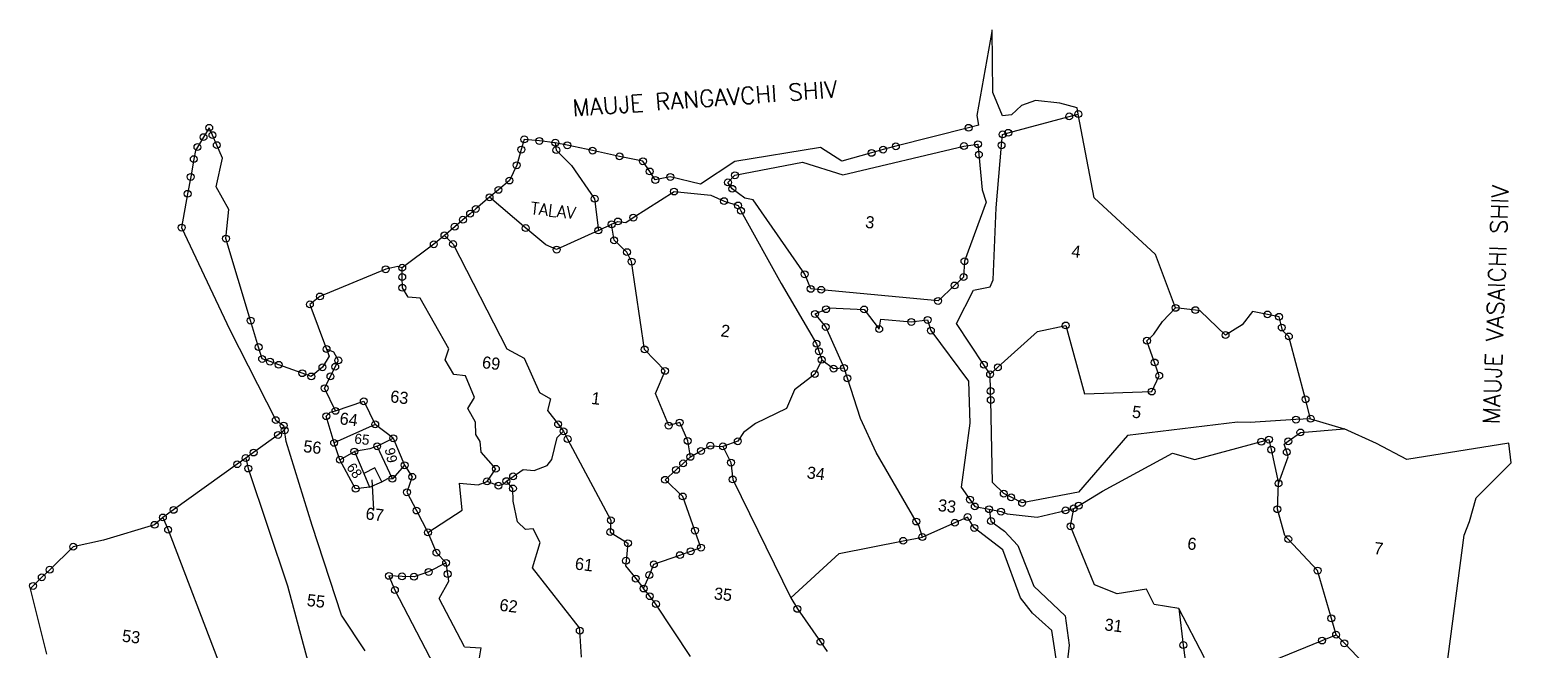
# Model space of a CAD drawing. Header units: metres. Extents: x 266699 to 267923, y 2141560 to 2142908.
# Drawn here: x 266699 to 267829, y 2142436 to 2142908 of the extents above; entities that cross this region are included whole.
import ezdxf

# ---------------------------------------------------------------- set-up
doc = ezdxf.new("R2010")
doc.units = ezdxf.units.M
doc.header["$LTSCALE"] = 0.3
for name, color, linetype in [('OFF', 1, 'Continuous'), ('POLY_PARCEL', 6, 'Continuous'), ('POLY_ROAD', 30, 'Continuous'), ('POLY_WATER', 4, 'Continuous'), ('SYM_STONE', 1, 'Continuous'), ('TEXT_MAPIN', 7, 'Continuous'), ('TEXT_MAPOUT', 7, 'Continuous'), ('TEXT_PARCEL', 7, 'Continuous'), ('V_BOUND_LINE', 7, 'Continuous')]:
    doc.layers.add(name, color=color, linetype=linetype)
doc.styles.get("Standard").update_dxf_attribs({"font": 'simplex.shx'})
doc.styles.add('TEXT_MAP', font='', dxfattribs={"height": 1.8})
doc.styles.get('TEXT_MAP').set_extended_font_data('Kruti Dev 050')
doc.dimstyles.get("Standard").update_dxf_attribs({"dimtxt": 0.18, "dimasz": 0.18, "dimexe": 0.18, "dimexo": 0.0625, "dimgap": 0.09, "dimtad": 0, "dimtih": 1, "dimtoh": 1, "dimdec": 4, "dimzin": 0, "dimdsep": 46, "dimtxsty": 'Standard', "dimcen": 0.09, "dimadec": 0, "dimazin": 0, "dimtfac": 1, "dimtdec": 4, "dimtofl": 0, "dimtmove": 0, "dimatfit": 3, "dimfxl": 1, "dimtolj": 1, "dimtzin": 0, "dimarcsym": 0})

msp = doc.modelspace()

# ---------------------------------------------------------------- linework, layer by layer
at = {"layer": 'OFF'}
for p, q in [((267421.1, 2142842.9), (267432.7, 2142906.9)), ((267675.5, 2142611.7), (267701, 2142604)), ((267030.4, 2142437.8), (267043.1, 2142437.1))]:
    msp.add_line(p, q, dxfattribs=at)
at = {"layer": 'POLY_PARCEL'}
for p, q in [((267144.4, 2142747.7), (267142.5, 2142759.9)), ((267015, 2142751.5), (267021.6, 2142744.9)), ((267021.6, 2142744.9), (267062.5, 2142665.1)), ((267154.2, 2142738.7), (267144.4, 2142747.7)), ((267157.7, 2142731.5), (267154.2, 2142738.7)), ((266982.8, 2142719.7), (266982.8, 2142726.8)), ((267167.6, 2142664.5), (267157.7, 2142731.5)), ((266982.9, 2142711.5), (266982.8, 2142719.7)), ((266987.3, 2142704.3), (266982.9, 2142711.5)), ((266996.5, 2142703.6), (266987.3, 2142704.3)), ((267018.3, 2142665), (266996.5, 2142703.6)), ((267562.6, 2142685.7), (267572.5, 2142696.2)), ((267437, 2142650.9), (267467.1, 2142678.2)), ((267467.1, 2142678.2), (267488.7, 2142682.8)), ((267488.7, 2142682.8), (267503, 2142630.6)), ((267550.7, 2142671.2), (267555.9, 2142676.1)), ((267555.9, 2142676.1), (267562.6, 2142685.7)), ((266930.6, 2142662.4), (266925.1, 2142664.8)), ((267015.5, 2142656.7), (267018.3, 2142665)), ((267062.5, 2142665.1), (267075.8, 2142657.8)), ((267183.2, 2142648.2), (267167.6, 2142664.5)), ((267556.5, 2142654.6), (267550.7, 2142671.2)), ((266934.1, 2142656.2), (266930.6, 2142662.4)), ((266931.7, 2142651.3), (266934.1, 2142656.2)), ((267022.1, 2142645.5), (267015.5, 2142656.7)), ((267075.8, 2142657.8), (267087.5, 2142631.7)), ((267302.7, 2142656.6), (267297.4, 2142645.7)), ((267560, 2142644.5), (267556.5, 2142654.6)), ((266923.6, 2142634.9), (266928.1, 2142644)), ((266928.1, 2142644), (266931.7, 2142651.3)), ((267031.1, 2142644.5), (267022.1, 2142645.5)), ((267037.9, 2142627.9), (267031.1, 2142644.5)), ((267175.9, 2142630.8), (267183.2, 2142648.2)), ((267297.4, 2142645.7), (267281.9, 2142633.8)), ((267322.3, 2142642.5), (267319.7, 2142650.4)), ((267332.3, 2142611.8), (267322.3, 2142642.5)), ((267431.1, 2142645.6), (267437, 2142650.9)), ((267554.3, 2142632.4), (267560, 2142644.5)), ((266931.9, 2142617.7), (266923.6, 2142634.9)), ((267087.5, 2142631.7), (267095.9, 2142626.9)), ((267186, 2142606.4), (267175.9, 2142630.8)), ((267281.9, 2142633.8), (267275.8, 2142619.6)), ((267503, 2142630.6), (267554.3, 2142632.4)), ((266931.9, 2142617.7), (266953.5, 2142625)), ((266953.5, 2142625), (266962.2, 2142607.4)), ((267032.8, 2142619.6), (267037.9, 2142627.9)), ((267038.6, 2142609.1), (267032.8, 2142619.6)), ((267095.9, 2142626.9), (267093.7, 2142618)), ((267275.8, 2142619.6), (267252.1, 2142608.1)), ((266924.9, 2142613.6), (266927.9, 2142616.6)), ((266930.9, 2142593.3), (266924.9, 2142613.6)), ((266927.9, 2142616.6), (266931.9, 2142617.7)), ((267038.9, 2142599.6), (267038.6, 2142609.1)), ((267093.7, 2142618), (267101.7, 2142607.5)), ((267194.4, 2142608.7), (267186, 2142606.4)), ((267200.5, 2142594.8), (267194.4, 2142608.7)), ((267252.1, 2142608.1), (267243.1, 2142601.3)), ((267344.3, 2142586), (267332.3, 2142611.8)), ((266894.2, 2142594.2), (266893.1, 2142602.9)), ((266962.2, 2142607.4), (266930.9, 2142593.3)), ((266976, 2142596.8), (266962.2, 2142607.4)), ((266963.7, 2142590.7), (266976, 2142596.8)), ((266976, 2142596.8), (266984.6, 2142576.2)), ((267042.3, 2142594.2), (267038.9, 2142599.6)), ((267096.9, 2142580.6), (267100.9, 2142597.3)), ((267100.9, 2142597.3), (267105.8, 2142602.1)), ((267101.7, 2142607.5), (267105.8, 2142602.1)), ((267105.8, 2142602.1), (267108.9, 2142596.2)), ((267108.9, 2142596.2), (267141.9, 2142534.3)), ((267243.1, 2142601.3), (267238.7, 2142594.5)), ((266914.2, 2142530.3), (266894.2, 2142594.2)), ((266935.3, 2142580.4), (266930.9, 2142593.3)), ((266935.3, 2142580.4), (266946.3, 2142586.7)), ((266958, 2142588.7), (266946.3, 2142586.7)), ((266946.3, 2142586.7), (266953.5, 2142569.8)), ((266963.7, 2142590.7), (266958, 2142588.7)), ((266975.3, 2142565.9), (266963.7, 2142590.7)), ((267043, 2142586.1), (267042.3, 2142594.2)), ((267054.2, 2142573.5), (267043, 2142586.1)), ((267202.5, 2142582.6), (267200.5, 2142594.8)), ((267202.5, 2142582.6), (267210.6, 2142587.1)), ((267210.6, 2142587.1), (267217.7, 2142591.1)), ((267217.7, 2142591.1), (267227.3, 2142590.6)), ((267238.7, 2142594.5), (267227.3, 2142590.6)), ((267227.3, 2142590.6), (267233.5, 2142578.2)), ((267374.8, 2142533.3), (267344.3, 2142586)), ((266863.5, 2142581.7), (266865.4, 2142573.7)), ((266865.4, 2142573.7), (266895.3, 2142484.3)), ((266947.3, 2142558.3), (266935.3, 2142580.4)), ((266961.9, 2142574.3), (266953.5, 2142569.8)), ((266967.3, 2142563.5), (266961.9, 2142574.3)), ((266984.6, 2142576.2), (266975.3, 2142565.9)), ((266984.6, 2142576.2), (266990.4, 2142567.4)), ((267083.4, 2142572.1), (267093.4, 2142576.1)), ((267093.4, 2142576.1), (267096.9, 2142580.6)), ((267191.6, 2142572.7), (267197, 2142577.6)), ((267197, 2142577.6), (267202.5, 2142582.6)), ((267233.5, 2142578.2), (267234.8, 2142565.4)), ((266953.5, 2142569.8), (266957.9, 2142559.5)), ((266957.9, 2142559.5), (266967.3, 2142563.5)), ((266967.3, 2142563.5), (266971.9, 2142566.1)), ((266971.9, 2142566.1), (266975.3, 2142565.9)), ((266990.4, 2142567.4), (266986.4, 2142555.6)), ((267028.5, 2142542), (267026.6, 2142562.6)), ((267026.6, 2142562.6), (267040.6, 2142561.3)), ((267040.6, 2142561.3), (267047.5, 2142563.9)), ((267047.5, 2142563.9), (267054.2, 2142573.5)), ((267056.2, 2142560.6), (267047.5, 2142563.9)), ((267062.2, 2142564.1), (267060, 2142561.7)), ((267062.2, 2142564.1), (267067.4, 2142567.7)), ((267067.2, 2142558.5), (267062.2, 2142564.1)), ((267067.4, 2142567.7), (267075, 2142572.9)), ((267075, 2142572.9), (267083.4, 2142572.1)), ((267183.2, 2142565.1), (267191.6, 2142572.7)), ((267196.7, 2142552.4), (267183.2, 2142565.1)), ((267234.8, 2142565.4), (267279.1, 2142475.2)), ((267650.1, 2142542.7), (267651, 2142562.4)), ((266957.9, 2142559.5), (266947.3, 2142558.3)), ((266986.4, 2142555.6), (266993.7, 2142541.7)), ((267060, 2142561.7), (267056.2, 2142560.6)), ((267067.4, 2142548.9), (267067.2, 2142558.5)), ((267206, 2142526.4), (267196.7, 2142552.4)), ((266993.7, 2142541.7), (267002.4, 2142525)), ((267002.4, 2142525), (267028.5, 2142542)), ((267070.7, 2142533), (267067.4, 2142548.9)), ((267430.3, 2142542.7), (267431.7, 2142533.7)), ((267492.4, 2142529.7), (267494.9, 2142543.3)), ((267655.8, 2142522.7), (267650.1, 2142542.7)), ((266800.3, 2142536.4), (266804.3, 2142527)), ((266936.5, 2142462), (266914.2, 2142530.3)), ((267076.9, 2142527.2), (267070.7, 2142533)), ((267141.9, 2142534.3), (267141.4, 2142525.3)), ((267376.6, 2142530.3), (267374.8, 2142533.3)), ((267379.4, 2142521.5), (267376.6, 2142530.3)), ((267404.2, 2142532.4), (267379.4, 2142521.5)), ((267413.9, 2142536.7), (267404.2, 2142532.4)), ((267419, 2142528.4), (267413.9, 2142536.7)), ((267431.7, 2142533.7), (267442.1, 2142526)), ((267510.8, 2142485), (267492.4, 2142529.7)), ((266804.3, 2142527), (266844.8, 2142421.3)), ((267002.4, 2142525), (267008.9, 2142509.5)), ((267082.7, 2142527.7), (267076.9, 2142527.2)), ((267082.2, 2142498.1), (267088.1, 2142517.4)), ((267088.1, 2142517.4), (267082.7, 2142527.7)), ((267141.4, 2142525.3), (267154.9, 2142516.8)), ((267210.6, 2142513.4), (267206, 2142526.4)), ((267316.1, 2142508.9), (267364.8, 2142518.6)), ((267364.8, 2142518.6), (267379.4, 2142521.5)), ((267440.7, 2142511.7), (267419, 2142528.4)), ((267442.1, 2142526), (267452.3, 2142515.1)), ((267658.4, 2142519.9), (267655.8, 2142522.7)), ((267680.8, 2142495.9), (267658.4, 2142519.9)), ((267008.9, 2142509.5), (267016.3, 2142501.8)), ((267154.9, 2142516.8), (267153.5, 2142503.4)), ((267174.7, 2142500.7), (267194.6, 2142507.7)), ((267194.6, 2142507.7), (267202.8, 2142510.6)), ((267202.8, 2142510.6), (267210.6, 2142513.4)), ((267279.1, 2142475.2), (267316.1, 2142508.9)), ((267454.2, 2142475.1), (267440.7, 2142511.7)), ((267452.3, 2142515.1), (267464.3, 2142484)), ((267002.9, 2142494.9), (266991.8, 2142491.2)), ((267016.3, 2142501.8), (267002.9, 2142494.9)), ((267017.5, 2142493.3), (267016.3, 2142501.8)), ((267118.1, 2142452.3), (267082.2, 2142498.1)), ((267153.5, 2142503.4), (267153.1, 2142499.6)), ((267153.1, 2142499.6), (267160.9, 2142489.8)), ((267171.3, 2142492.5), (267174.7, 2142500.7)), ((267691.3, 2142459.5), (267680.8, 2142495.9)), ((266895.3, 2142484.3), (266912.5, 2142420)), ((266982.7, 2142491.5), (266972.7, 2142491.9)), ((266972.7, 2142491.9), (266977.2, 2142481.1)), ((266991.8, 2142491.2), (266982.7, 2142491.5)), ((267011.1, 2142474.7), (267018.3, 2142487.9)), ((267018.3, 2142487.9), (267017.5, 2142493.3)), ((267160.9, 2142489.8), (267166.9, 2142482.2)), ((267166.9, 2142482.2), (267171.3, 2142492.5)), ((267464.3, 2142484), (267488.3, 2142461.3)), ((267528, 2142478.1), (267510.8, 2142485)), ((266977.2, 2142481.1), (267019.1, 2142400.6)), ((267030.4, 2142437.8), (267011.1, 2142474.7)), ((267171.6, 2142476.4), (267166.9, 2142482.2)), ((267176.3, 2142470.4), (267171.6, 2142476.4)), ((267279.1, 2142475.2), (267284.1, 2142466.7)), ((267463.3, 2142463.5), (267454.2, 2142475.1)), ((267550.2, 2142481.8), (267528, 2142478.1)), ((267556.2, 2142470.1), (267550.2, 2142481.8)), ((266954.5, 2142434.8), (266936.5, 2142462)), ((267202.5, 2142430.3), (267176.3, 2142470.4)), ((267284.1, 2142466.7), (267301.7, 2142441.6)), ((267478.1, 2142450.2), (267463.3, 2142463.5)), ((267488.3, 2142461.3), (267491.4, 2142439)), ((267575.1, 2142467), (267556.2, 2142470.1)), ((267594.6, 2142429.4), (267575.1, 2142467)), ((267575.1, 2142467), (267578.4, 2142439.1)), ((267118.2, 2142450.1), (267118.1, 2142452.3)), ((267119.5, 2142429.9), (267118.2, 2142450.1)), ((267483.4, 2142415.5), (267478.1, 2142450.2)), ((267694.9, 2142447), (267691.3, 2142459.5)), ((267301.7, 2142441.6), (267306.9, 2142434.2)), ((267491.4, 2142439), (267488.6, 2142414.4)), ((267578.4, 2142439.1), (267579.8, 2142427.5)), ((267627.7, 2142419.5), (267684.2, 2142442.6)), ((267684.2, 2142442.6), (267694.9, 2142447)), ((267694.9, 2142447), (267701.2, 2142440.5)), ((267701.2, 2142440.5), (267725.8, 2142414.9)), ((267040.8, 2142423.2), (267043.1, 2142437.1))]:
    msp.add_line(p, q, dxfattribs=at)
at = {"layer": 'POLY_ROAD'}
for p, q in [((267433.1, 2142860.3), (267432.7, 2142908.3)), ((267440.6, 2142842.6), (267433.1, 2142860.3)), ((267422.4, 2142835.4), (267421.1, 2142842.9)), ((267444.9, 2142829.7), (267491.4, 2142842.2)), ((267491.4, 2142842.2), (267498.3, 2142844)), ((267439.8, 2142820.2), (267440.6, 2142828.5)), ((267440.6, 2142828.5), (267444.9, 2142829.7)), ((267318.8, 2142797.6), (267411.1, 2142819.6)), ((267411.1, 2142819.6), (267421.8, 2142821)), ((267421.8, 2142821), (267422.5, 2142813.1)), ((267422.5, 2142813.1), (267425, 2142786.3)), ((267435.6, 2142772.6), (267439.8, 2142820.2)), ((267236.5, 2142797.3), (267288.1, 2142807.4)), ((267288.1, 2142807.4), (267318.8, 2142797.6)), ((267231.2, 2142791.9), (267236.5, 2142797.3)), ((267234.5, 2142787), (267231.2, 2142791.9)), ((267159, 2142765), (267190.1, 2142784.9)), ((267190.1, 2142784.9), (267218, 2142782.2)), ((267218, 2142782.2), (267228.2, 2142777.6)), ((267228.2, 2142777.6), (267238.9, 2142774.3)), ((267244.1, 2142779.9), (267234.5, 2142787)), ((267250.3, 2142778.5), (267244.1, 2142779.9)), ((267289.7, 2142721.8), (267250.3, 2142778.5)), ((267425, 2142786.3), (267428, 2142776.9)), ((267238.9, 2142774.3), (267241.1, 2142770.2)), ((267241.1, 2142770.2), (267271.8, 2142714.9)), ((267428, 2142776.9), (267411.5, 2142731.8)), ((267433.5, 2142717.6), (267435.6, 2142772.6)), ((267132.4, 2142755.2), (267142.5, 2142759.9)), ((267142.5, 2142759.9), (267147.3, 2142762.1)), ((267147.3, 2142762.1), (267153.2, 2142761.2)), ((267153.2, 2142761.2), (267159, 2142765)), ((267411.5, 2142731.8), (267410.8, 2142719.7)), ((267294.3, 2142710.7), (267289.7, 2142721.8)), ((267271.8, 2142714.9), (267298.7, 2142668.9)), ((267302.3, 2142710), (267294.3, 2142710.7)), ((267391.4, 2142701.5), (267302.3, 2142710)), ((267404, 2142713.3), (267391.4, 2142701.5)), ((267410.8, 2142719.7), (267404, 2142713.3)), ((267405.5, 2142684.4), (267418.3, 2142709.6)), ((267418.3, 2142709.6), (267431.2, 2142712.2)), ((267431.2, 2142712.2), (267433.5, 2142717.6)), ((267297.6, 2142691.6), (267306, 2142695.2)), ((267305.8, 2142681.7), (267297.6, 2142691.6)), ((267306, 2142695.2), (267308.4, 2142696.2)), ((267308.4, 2142696.2), (267335, 2142695)), ((267335, 2142695), (267346.5, 2142680)), ((267346.5, 2142680), (267347.7, 2142687.7)), ((267347.7, 2142687.7), (267371, 2142685.5)), ((267371, 2142685.5), (267383.4, 2142687)), ((267383.4, 2142687), (267385.9, 2142678.9)), ((267319.7, 2142650.4), (267305.8, 2142681.7)), ((267385.9, 2142678.9), (267414.5, 2142640.4)), ((267426.3, 2142652.9), (267405.5, 2142684.4)), ((267298.7, 2142668.9), (267300.6, 2142663.1)), ((267300.6, 2142663.1), (267302.7, 2142656.6)), ((267302.7, 2142656.6), (267311.7, 2142649.9)), ((267431.1, 2142645.6), (267426.3, 2142652.9)), ((267311.7, 2142649.9), (267319.7, 2142650.4)), ((267431.4, 2142632.8), (267431.1, 2142645.6)), ((267414.5, 2142640.4), (267415.6, 2142608.4)), ((267431.6, 2142625.9), (267431.4, 2142632.8)), ((267433, 2142563.1), (267431.6, 2142625.9)), ((267415.6, 2142608.4), (267408.9, 2142559.5)), ((267619.8, 2142609), (267535.9, 2142598.9)), ((267629.4, 2142608.7), (267619.8, 2142609)), ((267664.3, 2142611), (267629.4, 2142608.7)), ((267675.5, 2142611.7), (267664.3, 2142611)), ((267535.9, 2142598.9), (267498.4, 2142555.6)), ((267658.4, 2142594.5), (267667.7, 2142601.2)), ((267667.7, 2142601.2), (267701, 2142604)), ((267516.8, 2142556.4), (267570.1, 2142585.4)), ((267570.1, 2142585.4), (267587.1, 2142580.6)), ((267587.1, 2142580.6), (267637.9, 2142594.2)), ((267637.9, 2142594.2), (267643.7, 2142595.8)), ((267643.7, 2142595.8), (267645.4, 2142588.1)), ((267645.4, 2142588.1), (267651, 2142562.4)), ((267655.3, 2142592.3), (267658.4, 2142594.5)), ((267657.3, 2142586.2), (267655.3, 2142592.3)), ((267658.4, 2142582.7), (267657.3, 2142586.2)), ((267651, 2142562.4), (267658.4, 2142582.7)), ((267441.5, 2142554.6), (267433, 2142563.1)), ((267408.9, 2142559.5), (267415.7, 2142550)), ((267447.1, 2142551.8), (267441.5, 2142554.6)), ((267455.5, 2142547.5), (267447.1, 2142551.8)), ((267498.4, 2142555.6), (267455.5, 2142547.5)), ((267498.6, 2142545.4), (267516.8, 2142556.4)), ((267415.7, 2142550), (267419.4, 2142544.8)), ((267419.4, 2142544.8), (267430.3, 2142542.7)), ((267430.3, 2142542.7), (267439.4, 2142540.9)), ((267439.4, 2142540.9), (267444.1, 2142539.2)), ((267466.9, 2142536.6), (267488.6, 2142541.8)), ((267488.6, 2142541.8), (267494.9, 2142543.3)), ((267494.9, 2142543.3), (267498.6, 2142545.4)), ((267444.1, 2142539.2), (267466.9, 2142536.6))]:
    msp.add_line(p, q, dxfattribs=at)
at = {"layer": 'POLY_WATER'}
for p, q in [((267099.5, 2142822.1), (267100.3, 2142816.5)), ((267100.3, 2142816.5), (267111.8, 2142804.8)), ((267111.8, 2142804.8), (267129.5, 2142779.4)), ((267077, 2142757.1), (267049.4, 2142780.5)), ((267129.5, 2142779.4), (267132.4, 2142755.2)), ((267092.2, 2142744.2), (267077, 2142757.1)), ((267132.4, 2142755.2), (267100.5, 2142740.6)), ((267100.5, 2142740.6), (267092.2, 2142744.2))]:
    msp.add_line(p, q, dxfattribs=at)
at = {"layer": 'SYM_STONE'}
for centre in [(267498.3, 2142844), (266835.6, 2142833.5), (267414.7, 2142833.5), (267491.4, 2142842.2), (266831.3, 2142826.4), (266838.1, 2142827.9), (266841.4, 2142820.3), (267075.9, 2142824.7), (267087.4, 2142823.5), (267099.5, 2142822.1), (267108.7, 2142820.2), (267411.1, 2142819.6), (267421.8, 2142821), (267439.8, 2142820.2), (267440.6, 2142828.5), (267444.9, 2142829.7), (266823.9, 2142809.6), (266826.7, 2142818.8), (267073.6, 2142816.9), (267100.3, 2142816.5), (267127.9, 2142816.1), (267148.5, 2142811.7), (267340.7, 2142814.4), (267349.5, 2142816.9), (267359.2, 2142819.4), (267422.5, 2142813.1), (267070.1, 2142804.9), (267166.4, 2142808), (267171.5, 2142800.2), (267236.5, 2142797.3), (266821.5, 2142796), (267056.2, 2142786.2), (267064.6, 2142793.3), (267175.8, 2142793.7), (267187.2, 2142796), (267231.2, 2142791.9), (267234.5, 2142787), (266819.2, 2142783.2), (267049.4, 2142780.5), (267129.5, 2142779.4), (267190.1, 2142784.9), (267228.2, 2142777.6), (267029.1, 2142763.4), (267034.6, 2142768), (267038.9, 2142771.6), (267159, 2142765), (267238.9, 2142774.3), (267241.1, 2142770.2), (266814.6, 2142757.4), (267022.8, 2142758.1), (267077, 2142757.1), (267132.4, 2142755.2), (267142.5, 2142759.9), (267147.3, 2142762.1), (266848.4, 2142749), (267006.9, 2142744.7), (267015, 2142751.5), (267021.6, 2142744.9), (267100.5, 2142740.6), (267144.4, 2142747.7), (267154.2, 2142738.7), (267157.7, 2142731.5), (267411.5, 2142731.8), (266970.2, 2142725.6), (266982.8, 2142726.8), (266982.8, 2142719.7), (267289.7, 2142721.8), (267410.8, 2142719.7), (266982.9, 2142711.5), (267294.3, 2142710.7), (267302.3, 2142710), (267404, 2142713.3), (266912.4, 2142698.9), (266920.1, 2142704.9), (267391.4, 2142701.5), (267572.5, 2142696.2), (266867.2, 2142686.5), (267297.6, 2142691.6), (267306, 2142695.2), (267335, 2142695), (267371, 2142685.5), (267383.4, 2142687), (267587.6, 2142694.5), (267642.6, 2142691.2), (267651.4, 2142689.4), (267305.8, 2142681.7), (267346.5, 2142680), (267385.9, 2142678.9), (267488.7, 2142682.8), (267610.6, 2142675.5), (267653.5, 2142681.2), (267658.9, 2142674.4), (266873.3, 2142666.3), (266925.1, 2142664.8), (267167.6, 2142664.5), (267298.7, 2142668.9), (267300.6, 2142663.1), (267550.7, 2142671.2), (266876, 2142657.3), (266882, 2142655.2), (266888.6, 2142652.8), (266922, 2142650.9), (266931.7, 2142651.3), (266934.1, 2142656.2), (267302.7, 2142656.6), (267319.7, 2142650.4), (267426.3, 2142652.9), (267437, 2142650.9), (267556.5, 2142654.6), (266906.6, 2142646.4), (266913.5, 2142643.9), (266928.1, 2142644), (267183.2, 2142648.2), (267297.4, 2142645.7), (267311.7, 2142649.9), (267322.3, 2142642.5), (267431.1, 2142645.6), (267560, 2142644.5), (266923.6, 2142634.9), (267431.4, 2142632.8), (267554.3, 2142632.4), (266931.9, 2142617.7), (266953.5, 2142625), (267431.6, 2142625.9), (267671.6, 2142626.5), (266886.4, 2142610.6), (266892.4, 2142606.4), (266924.9, 2142613.6), (266962.2, 2142607.4), (267101.7, 2142607.5), (267186, 2142606.4), (267194.4, 2142608.7), (267664.3, 2142611), (267675.5, 2142611.7), (266888.1, 2142599.3), (266893.1, 2142602.9), (266976, 2142596.8), (267105.8, 2142602.1), (267108.9, 2142596.2), (267200.5, 2142594.8), (267238.7, 2142594.5), (267637.9, 2142594.2), (267643.7, 2142595.8), (267658.4, 2142594.5), (267667.7, 2142601.2), (266869.5, 2142585.9), (266930.9, 2142593.3), (266946.3, 2142586.7), (266963.7, 2142590.7), (267202.5, 2142582.6), (267210.6, 2142587.1), (267217.7, 2142591.1), (267227.3, 2142590.6), (267645.4, 2142588.1), (267657.3, 2142586.2), (266857, 2142577), (266863.5, 2142581.7), (266865.4, 2142573.7), (266935.3, 2142580.4), (266984.6, 2142576.2), (267054.2, 2142573.5), (267191.6, 2142572.7), (267197, 2142577.6), (267233.5, 2142578.2), (266975.3, 2142565.9), (266990.4, 2142567.4), (267047.5, 2142563.9), (267056.2, 2142560.6), (267062.2, 2142564.1), (267067.4, 2142567.7), (267183.2, 2142565.1), (267234.8, 2142565.4), (267651, 2142562.4), (266947.3, 2142558.3), (266986.4, 2142555.6), (267067.2, 2142558.5), (267196.7, 2142552.4), (267415.7, 2142550), (267441.5, 2142554.6), (267447.1, 2142551.8), (266808.5, 2142542.2), (266993.7, 2142541.7), (267419.4, 2142544.8), (267430.3, 2142542.7), (267439.4, 2142540.9), (267455.5, 2142547.5), (267488.6, 2142541.8), (267494.9, 2142543.3), (267498.6, 2142545.4), (267650.1, 2142542.7), (266794, 2142530.8), (266800.3, 2142536.4), (266804.3, 2142527), (267141.9, 2142534.3), (267206, 2142526.4), (267374.8, 2142533.3), (267404.2, 2142532.4), (267413.9, 2142536.7), (267419, 2142528.4), (267431.7, 2142533.7), (267492.4, 2142529.7), (267002.4, 2142525), (267141.4, 2142525.3), (267154.9, 2142516.8), (267364.8, 2142518.6), (267379.4, 2142521.5), (267658.4, 2142519.9), (266731.9, 2142514.1), (267008.9, 2142509.5), (267153.5, 2142503.4), (267194.6, 2142507.7), (267202.8, 2142510.6), (267210.6, 2142513.4), (266714, 2142496.6), (267002.9, 2142494.9), (267016.3, 2142501.8), (267017.5, 2142493.3), (267171.3, 2142492.5), (267174.7, 2142500.7), (267680.8, 2142495.9), (266701.3, 2142484.2), (266708, 2142490.8), (266972.7, 2142491.9), (266977.2, 2142481.1), (266982.7, 2142491.5), (266991.8, 2142491.2), (267160.9, 2142489.8), (267166.9, 2142482.2), (267171.6, 2142476.4), (267176.3, 2142470.4), (267284.1, 2142466.7), (267691.3, 2142459.5), (267118.2, 2142450.1), (267694.9, 2142447), (267301.7, 2142441.6), (267578.4, 2142439.1), (267684.2, 2142442.6), (267701.2, 2142440.5)]:
    msp.add_circle(centre, 2.62, dxfattribs=at)
at = {"layer": 'V_BOUND_LINE'}
for p, q in [((267455.1, 2142850.5), (267447.3, 2142843.3)), ((267465.8, 2142854.3), (267455.1, 2142850.5)), ((267484.2, 2142852.4), (267465.8, 2142854.3)), ((267497.4, 2142848.7), (267484.2, 2142852.4)), ((267498.3, 2142844), (267497.4, 2142848.7)), ((266835.6, 2142833.5), (266831.3, 2142826.4)), ((266838.1, 2142827.9), (266835.6, 2142833.5)), ((267422.4, 2142835.4), (267414.7, 2142833.5)), ((267447.3, 2142843.3), (267440.6, 2142842.6)), ((267440.6, 2142842.6), (267440.6, 2142842.6)), ((267510.5, 2142780), (267498.3, 2142844)), ((266831.3, 2142826.4), (266826.7, 2142818.8)), ((266841.4, 2142820.3), (266838.1, 2142827.9)), ((267075.9, 2142824.7), (267073.6, 2142816.9)), ((267087.4, 2142823.5), (267075.9, 2142824.7)), ((267099.5, 2142822.1), (267087.4, 2142823.5)), ((267414.7, 2142833.5), (267359.2, 2142819.4)), ((266825.1, 2142816.1), (266823.9, 2142809.6)), ((266826.7, 2142818.8), (266825.1, 2142816.1)), ((266845.8, 2142810.4), (266841.4, 2142820.3)), ((267073.6, 2142816.9), (267070.1, 2142804.9)), ((267108.7, 2142820.2), (267099.5, 2142822.1)), ((267127.9, 2142816.1), (267108.7, 2142820.2)), ((267148.5, 2142811.7), (267127.9, 2142816.1)), ((267166.4, 2142808), (267148.5, 2142811.7)), ((267301.8, 2142818.5), (267236.5, 2142807.7)), ((267318, 2142808.1), (267301.8, 2142818.5)), ((267340.7, 2142814.4), (267318, 2142808.1)), ((267349.5, 2142816.9), (267340.7, 2142814.4)), ((267359.2, 2142819.4), (267349.5, 2142816.9)), ((266823.9, 2142809.6), (266821.5, 2142796)), ((266841, 2142788.4), (266845.8, 2142810.4)), ((267070.1, 2142804.9), (267064.6, 2142793.3)), ((267171.5, 2142800.2), (267166.4, 2142808)), ((267175.8, 2142793.7), (267171.5, 2142800.2)), ((267236.5, 2142807.7), (267210.2, 2142790.4)), ((266821.5, 2142796), (266819.2, 2142783.2)), ((266850.5, 2142771.2), (266841, 2142788.4)), ((267064.6, 2142793.3), (267056.2, 2142786.2)), ((267187.2, 2142796), (267175.8, 2142793.7)), ((267210.2, 2142790.4), (267187.2, 2142796)), ((266819.2, 2142783.2), (266814.6, 2142757.4)), ((267049.4, 2142780.5), (267038.9, 2142771.6)), ((267056.2, 2142786.2), (267049.4, 2142780.5)), ((267557.2, 2142737), (267510.5, 2142780)), ((266848.4, 2142749), (266850.5, 2142771.2)), ((267034.6, 2142768), (267029.1, 2142763.4)), ((267038.9, 2142771.6), (267034.6, 2142768)), ((266814.6, 2142757.4), (266851.4, 2142679.5)), ((267022.8, 2142758.1), (267015, 2142751.5)), ((267029.1, 2142763.4), (267022.8, 2142758.1)), ((266867.2, 2142686.5), (266848.4, 2142749)), ((267006.9, 2142744.7), (266982.8, 2142726.8)), ((267015, 2142751.5), (267006.9, 2142744.7)), ((267572.5, 2142696.2), (267557.2, 2142737)), ((266970.2, 2142725.6), (266920.1, 2142704.9)), ((266979.4, 2142727.8), (266970.2, 2142725.6)), ((266982.8, 2142726.8), (266979.4, 2142727.8)), ((266920.1, 2142704.9), (266912.4, 2142698.9)), ((266912.4, 2142698.9), (266925.1, 2142664.8)), ((267587.6, 2142694.5), (267572.5, 2142696.2)), ((267591.2, 2142694), (267587.6, 2142694.5)), ((267610.6, 2142675.5), (267591.2, 2142694)), ((267631.2, 2142693.4), (267623.2, 2142683.3)), ((267642.6, 2142691.2), (267631.2, 2142693.4)), ((267651.4, 2142689.4), (267642.6, 2142691.2)), ((267653.5, 2142681.2), (267651.4, 2142689.4)), ((266851.4, 2142679.5), (266886.4, 2142610.6)), ((266873.3, 2142666.3), (266867.2, 2142686.5)), ((267623.2, 2142683.3), (267610.6, 2142675.5)), ((267654.1, 2142679), (267653.5, 2142681.2)), ((267658.9, 2142674.4), (267654.1, 2142679)), ((266876, 2142657.3), (266873.3, 2142666.3)), ((266925.1, 2142664.8), (266927.1, 2142659.4)), ((267671.6, 2142626.5), (267658.9, 2142674.4)), ((266882, 2142655.2), (266876, 2142657.3)), ((266888.6, 2142652.8), (266882, 2142655.2)), ((266906.6, 2142646.4), (266888.6, 2142652.8)), ((266927.1, 2142659.4), (266922, 2142650.9)), ((266913.5, 2142643.9), (266906.6, 2142646.4)), ((266922, 2142650.9), (266913.5, 2142643.9)), ((267675.5, 2142611.7), (267671.6, 2142626.5)), ((266886.4, 2142610.6), (266892.4, 2142606.4)), ((266888.1, 2142599.3), (266869.5, 2142585.9)), ((266893.1, 2142602.9), (266888.1, 2142599.3)), ((266892.4, 2142606.4), (266893.1, 2142602.9)), ((267725.6, 2142592.7), (267701, 2142604)), ((266869.5, 2142585.9), (266863.5, 2142581.7)), ((267748.8, 2142580.6), (267725.6, 2142592.7)), ((267826.5, 2142593.1), (267748.8, 2142580.6)), ((267828.5, 2142578), (267826.5, 2142593.1)), ((266857, 2142577), (266808.5, 2142542.2)), ((266863.5, 2142581.7), (266857, 2142577)), ((267801.7, 2142551.5), (267828.5, 2142578)), ((267796.6, 2142533.3), (267801.7, 2142551.5)), ((266808.5, 2142542.2), (266800.3, 2142536.4)), ((266794, 2142530.8), (266755, 2142519.1)), ((266800.3, 2142536.4), (266794, 2142530.8)), ((267792.5, 2142522.8), (267796.6, 2142533.3)), ((266755, 2142519.1), (266731.9, 2142514.1)), ((267779, 2142420.7), (267792.5, 2142522.8)), ((266731.9, 2142514.1), (266714, 2142496.6)), ((266714, 2142496.6), (266708, 2142490.8)), ((266701.3, 2142484.2), (266699.2, 2142482.1)), ((266708, 2142490.8), (266701.3, 2142484.2)), ((266699.2, 2142482.1), (266711.5, 2142432.2))]:
    msp.add_line(p, q, dxfattribs=at)

# ---------------------------------------------------------------- texts
at = {"layer": 'TEXT_MAPIN'}
msp.add_text('TALAV', height=9.24, rotation=353.1616, dxfattribs=at).set_placement((267080.2, 2142767.9))
at = {"layer": 'TEXT_MAPOUT'}
for s, rotation, p in [('MAUJE RANGAVCHI SHIV', 4.1078, (267113.1, 2142842.2)), ('MAUJE VASAICHI SHIV', 87.7651, (267819.5, 2142607.2))]:
    msp.add_text(s, height=12.834, rotation=rotation, dxfattribs=at).set_placement(p)
at = {"layer": 'TEXT_PARCEL', "style": 'TEXT_MAP'}
for s, height, rotation, p in [('3', 9.24, 353.1616, (267335.5, 2142757.3)), ('4', 9.24, 353.1616, (267492.7, 2142735)), ('2', 9.24, 353.1616, (267225.3, 2142674.5)), ('69', 9.24, 353.1616, (267043.3, 2142650.3)), ('63', 9.24, 353.1616, (266973.3, 2142624.3)), ('1', 9.24, 353.1616, (267126.6, 2142623)), ('5', 9.24, 353.1616, (267538.9, 2142612.6)), ('64', 9.24, 353.1616, (266934.7, 2142607.5)), ('65', 7.7, 353.1616, (266946, 2142592.9)), ('56', 9.24, 353.1616, (266907, 2142586.3)), ('66', 7.7, 102.2003, (266979.3, 2142579)), ('68', 7.7, 305.8922, (266939.9, 2142574.5)), ('34', 9.24, 353.1616, (267290.9, 2142566.3)), ('67', 9.24, 353.1616, (266954.5, 2142535)), ('33', 9.24, 353.1616, (267390.9, 2142541.4)), ('6', 9.24, 353.1616, (267581.1, 2142512.2)), ('7', 9.24, 353.1616, (267723.4, 2142508.6)), ('61', 9.24, 353.1616, (267114.1, 2142496.8)), ('55', 9.24, 353.1616, (266909.7, 2142469)), ('62', 9.24, 353.1616, (267056.6, 2142465.3)), ('35', 9.24, 353.1616, (267220.1, 2142474.1)), ('53', 9.24, 353.1616, (266768.8, 2142441.8)), ('31', 9.24, 353.1616, (267517.9, 2142450.4))]:
    msp.add_text(s, height=height, rotation=rotation, dxfattribs=at).set_placement(p)

# ---------------------------------------------------------------- leaders
msp.add_leader([(266961.2, 2142542.4), (266959.9, 2142565)], dimstyle='Standard', override={"dimtxt": 2.5, "dimasz": 2.5, "dimexe": 1.25, "dimexo": 0.625, "dimgap": 0.625, "dimtad": 1, "dimtih": 0, "dimtoh": 0, "dimzin": 8, "dimcen": 2.5, "dimtofl": 1})

doc.saveas('drawing.dxf')
